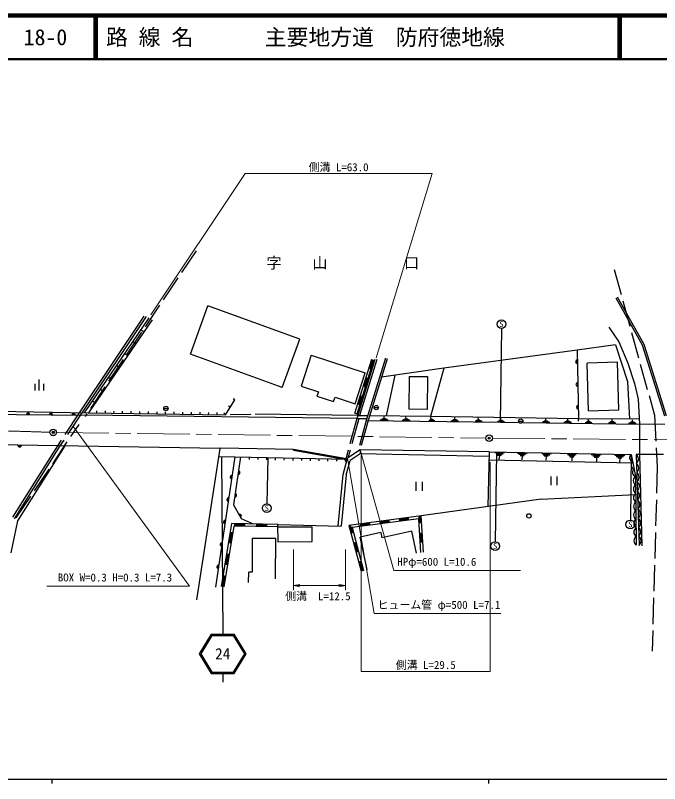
# Model space of a CAD drawing. Units: millimetres, scale not verified. Extents: x 40000 to 423008634, y 20000 to 333183309.
# Drawn here: x 159618 to 307173, y 204000 to 380000 of the extents above; entities that cross this region are included whole.
import ezdxf
from ezdxf.enums import TextEntityAlignment as Align

# ---------------------------------------------------------------- set-up
doc = ezdxf.new("R2010")
doc.units = ezdxf.units.MM
doc.header["$LTSCALE"] = 1000
doc.header["$PDMODE"] = 32
doc.header["$PDSIZE"] = 500
doc.linetypes.add('CHAIN', pattern=[18.5, 12, -1.5, 3.5, -1.5])
doc.linetypes.add('DASHED', pattern=[7.5, 6, -1.5])
for name, color, linetype, lineweight in [('M-BGD', 7, 'Continuous', 25), ('M-BGD-EXST', 7, 'Continuous', 25), ('M-BMK', 2, 'CHAIN', 13), ('M-BMK-SRVR', 3, 'Continuous', 25), ('M-STR-HTXT', 7, 'Continuous', 13), ('M-STR-STR1', 1, 'Continuous', 25), ('M-STR-STRC', 7, 'Continuous', 25), ('M-TTL', 2, 'Continuous', 140), ('M-TTL-BAND', 7, 'Continuous', 25), ('M-TTL-LINE', 7, 'Continuous', 50), ('M-TTL-TXT', 7, 'Continuous', 13)]:
    doc.layers.add(name, color=color, linetype=linetype, lineweight=lineweight)
doc.layers.add('M-BMK-HTXT', color=7, linetype='Continuous')
doc.layers.add('M-OTRS', color=6, linetype='Continuous')
doc.styles.add('ＭＳ ゴシック', font='')
doc.styles.get('ＭＳ ゴシック').set_extended_font_data('MS Gothic')

# ---------------------------------------------------------------- blocks, each defined once
blk = doc.blocks.new('open_arrow')
at = {"color": 0, "linetype": 'Continuous', "lineweight": -2}
blk.add_lwpolyline([(7.5, 1.25), (0, 0), (7.5, -1.25)], dxfattribs=at)

msp = doc.modelspace()

# ---------------------------------------------------------------- linework, layer by layer
at = {"layer": 'M-BGD', "linetype": 'DASHED'}
for p, q in [((200997, 326085), (175569, 288111)), ((296768, 321801), (305969, 288427)), ((174253, 288972), (169252, 281415)), ((174837, 288961), (169824, 281386)), ((208787, 288568), (213535, 288603)), ((237804, 287641), (235266, 278367)), ((238245, 287637), (235763, 278568)), ((237804, 287641), (240108, 287622)), ((238015, 288323), (240319, 288305)), ((239984, 287220), (238040, 280116)), ((240401, 287214), (238554, 280466)), ((305969, 288427), (306638, 276550)), ((159778, 264855), (174239, 286305)), ((238554, 280466), (235713, 278534)), ((238554, 279536), (236293, 277998)), ((306638, 276550), (305467, 234310))]:
    msp.add_line(p, q, dxfattribs=at)
at = {"layer": 'M-BGD'}
for p, q in [((297128, 315298), (303151, 304536)), ((297477, 315493), (303520, 304695)), ((199694, 302418), (203718, 313456)), ((224742, 305790), (203718, 313456)), ((189033, 311126), (174253, 288972)), ((189565, 311037), (174837, 288961)), ((175436, 288946), (190295, 310682)), ((190956, 310230), (176396, 288933)), ((295511, 308606), (297798, 305205)), ((188438, 307965), (189098, 307513)), ((186580, 305248), (187241, 304796)), ((220717, 294752), (224742, 305790)), ((297039, 304548), (288266, 303321)), ((297039, 304548), (299790, 296147)), ((297798, 305205), (299916, 300298)), ((303151, 304536), (308281, 288253)), ((303520, 304695), (308679, 288319)), ((288266, 303321), (257783, 299195)), ((288266, 303321), (288557, 287586)), ((184723, 302531), (185384, 302079)), ((220717, 294752), (199694, 302418)), ((227346, 302154), (225045, 295079)), ((227346, 302154), (239754, 298118)), ((237393, 288845), (241234, 301236)), ((241972, 301149), (237804, 287641)), ((237871, 288697), (241712, 301088)), ((242407, 301200), (238432, 288320)), ((244370, 301432), (239984, 287220)), ((244752, 301314), (240401, 287214)), ((240642, 299156), (241282, 301221)), ((240690, 299141), (241330, 301207)), ((240738, 299126), (241378, 301192)), ((240785, 299112), (241426, 301177)), ((240833, 299097), (241473, 301162)), ((240881, 299082), (241521, 301147)), ((240929, 299067), (241569, 301133)), ((240976, 299052), (241617, 301118)), ((241024, 299038), (241664, 301103)), ((182866, 299814), (183526, 299363)), ((297536, 300518), (290589, 300325)), ((290892, 289431), (290589, 300325)), ((297839, 289624), (297536, 300518)), ((299916, 300298), (301422, 295670)), ((237453, 291043), (239754, 298118)), ((257783, 299195), (243455, 297111)), ((246499, 297554), (244511, 288239)), ((257783, 299195), (254683, 288094)), ((181008, 297097), (181669, 296646)), ((239362, 295026), (240002, 297091)), ((239409, 295011), (240050, 297076)), ((239457, 294996), (240097, 297061)), ((239505, 294981), (240145, 297046)), ((239553, 294966), (240193, 297032)), ((239600, 294952), (240241, 297017)), ((239648, 294937), (240288, 297002)), ((239696, 294922), (240336, 296987)), ((239744, 294907), (240384, 296972)), ((249835, 297293), (249729, 289767)), ((249835, 297293), (254022, 297234)), ((254022, 297234), (253916, 289708)), ((299790, 296147), (300251, 287500)), ((179151, 294380), (179811, 293929)), ((225045, 295079), (229030, 293783)), ((301422, 295670), (302259, 292045)), ((209897, 291893), (209475, 292161)), ((229030, 293783), (228694, 292752)), ((228694, 292752), (232497, 291515)), ((232497, 291515), (232832, 292546)), ((232832, 292546), (237453, 291043)), ((238081, 290895), (238721, 292960)), ((238129, 290880), (238769, 292945)), ((238177, 290865), (238817, 292931)), ((238224, 290851), (238865, 292916)), ((238272, 290836), (238912, 292901)), ((238320, 290821), (238960, 292886)), ((238368, 290806), (239008, 292871)), ((238415, 290791), (239056, 292857)), ((238463, 290777), (239103, 292842)), ((177294, 291663), (177954, 291212)), ((207733, 288488), (209897, 291893)), ((208840, 290229), (208418, 290497)), ((302259, 292045), (302573, 286382)), ((151870, 289393), (176288, 288934)), ((176288, 288934), (207733, 288488)), ((178259, 288906), (178266, 289406)), ((180230, 288878), (180237, 289378)), ((182201, 288850), (182208, 289350)), ((184172, 288822), (184179, 289322)), ((186143, 288794), (186150, 289294)), ((188114, 288766), (188121, 289266)), ((190085, 288738), (190092, 289238)), ((192056, 288711), (192064, 289210)), ((194027, 288683), (194035, 289183)), ((195998, 288655), (196006, 289155)), ((197970, 288627), (197977, 289127)), ((199941, 288599), (199948, 289099)), ((201912, 288571), (201919, 289071)), ((203883, 288543), (203890, 289043)), ((205854, 288515), (205861, 289015)), ((207782, 288565), (207360, 288834)), ((237393, 288845), (237871, 288697)), ((253916, 289708), (249729, 289767)), ((290892, 289431), (297839, 289624)), ((237804, 287641), (175762, 288399)), ((238015, 288323), (214535, 288610)), ((239984, 287220), (270694, 286816)), ((254683, 288094), (240734, 288293)), ((245030, 287275), (243182, 287275)), ((244759, 287425), (243439, 287425)), ((244488, 287574), (243696, 287574)), ((244088, 287673), (244067, 288122)), ((250016, 287192), (248216, 287208)), ((249746, 287352), (248461, 287364)), ((249477, 287513), (248706, 287519)), ((249084, 287621), (249047, 288095)), ((255670, 287139), (254292, 287139)), ((255437, 287291), (254453, 287291)), ((255204, 287444), (254613, 287444)), ((288557, 287586), (254683, 288094)), ((254884, 287546), (254775, 288005)), ((261126, 287016), (259375, 287064)), ((260875, 287184), (259625, 287219)), ((260625, 287353), (259875, 287374)), ((260250, 287471), (260250, 287955)), ((266514, 286960), (264893, 286993)), ((266265, 287118), (265107, 287141)), ((266016, 287275), (265321, 287289)), ((265657, 287384), (265605, 287842)), ((271659, 286907), (270006, 286923)), ((271423, 287057), (270242, 287069)), ((271187, 287207), (270478, 287214)), ((270832, 287309), (270832, 287752)), ((281741, 286915), (280503, 286961)), ((281492, 287074), (280749, 287102)), ((281119, 287187), (281114, 287635)), ((286729, 286857), (285501, 286880)), ((286483, 287011), (285747, 287025)), ((286115, 287118), (286115, 287566)), ((288555, 287063), (288562, 287586)), ((302512, 287483), (288557, 287586)), ((291225, 286943), (290545, 286950)), ((290885, 287042), (290885, 287475)), ((296298, 286950), (296282, 287382)), ((300952, 286921), (300978, 287379)), ((270694, 286816), (274839, 286759)), ((275856, 286745), (302573, 286382)), ((281991, 286756), (280257, 286821)), ((286974, 286703), (285256, 286736)), ((291679, 286650), (290091, 286666)), ((291452, 286796), (290318, 286808)), ((297146, 286557), (295477, 286574)), ((296903, 286704), (295710, 286715)), ((296659, 286850), (295943, 286857)), ((301796, 286497), (300062, 286530)), ((301557, 286655), (300318, 286678)), ((301318, 286812), (300574, 286826)), ((206552, 280801), (152148, 281667)), ((169252, 281415), (158975, 265052)), ((169824, 281386), (159311, 264646)), ((170919, 281368), (160135, 264197)), ((201162, 246080), (206552, 280801)), ((206631, 280909), (223329, 280628)), ((223294, 280431), (223329, 280628)), ((223294, 280431), (235399, 278287)), ((223329, 280628), (235434, 278484)), ((268115, 279995), (238554, 280466)), ((238554, 280466), (238554, 279536)), ((268115, 279995), (267857, 267452)), ((268115, 279995), (300625, 279382)), ((209888, 278875), (205474, 248979)), ((206264, 278948), (235665, 278359)), ((211207, 278849), (209563, 267835)), ((213210, 278268), (213221, 278768)), ((215210, 278225), (215220, 278725)), ((217209, 278181), (217220, 278681)), ((219209, 278138), (219220, 278638)), ((221208, 278095), (221219, 278595)), ((223208, 278051), (223219, 278551)), ((225207, 278008), (225218, 278508)), ((227207, 277965), (227218, 278465)), ((229206, 277921), (229217, 278421)), ((231206, 277878), (231217, 278378)), ((233205, 277835), (233216, 278335)), ((234709, 274833), (235713, 278534)), ((235205, 277791), (235216, 278291)), ((235399, 278287), (235434, 278484)), ((268092, 278908), (238554, 279536)), ((301028, 277410), (268077, 278136)), ((269411, 279838), (271672, 279789)), ((269705, 279555), (271320, 279520)), ((269999, 279271), (270968, 279251)), ((270465, 279077), (270379, 278249)), ((274614, 279737), (276802, 279688)), ((274911, 279459), (276474, 279424)), ((275208, 279181), (276145, 279160)), ((275666, 278990), (275619, 278177)), ((280192, 279605), (282331, 279581)), ((280477, 279333), (282005, 279316)), ((280761, 279061), (281678, 279051)), ((281206, 278877), (281143, 278072)), ((286076, 279407), (288045, 279407)), ((286360, 279146), (287766, 279146)), ((286643, 278886), (287487, 278886)), ((287067, 278712), (287075, 277931)), ((291501, 279383), (293811, 279334)), ((291839, 279094), (293489, 279060)), ((292176, 278806), (293166, 278785)), ((292677, 278608), (292700, 277764)), ((296933, 279219), (299194, 279195)), ((297248, 278942), (298863, 278925)), ((297564, 278665), (298533, 278655)), ((298043, 278478), (298019, 277657)), ((300625, 279382), (301639, 274418)), ((301794, 279406), (302457, 258581)), ((302540, 279402), (301794, 279406)), ((302540, 279402), (303126, 258507)), ((235399, 274706), (236293, 277998)), ((233534, 263036), (234709, 274833)), ((235399, 274706), (234236, 263018)), ((301639, 274418), (301788, 258656)), ((280078, 269150), (301679, 270212)), ((209563, 267835), (211298, 264762)), ((280078, 269150), (252556, 265327)), ((160135, 264197), (158568, 256865)), ((211298, 264762), (214046, 263493)), ((252556, 265327), (235992, 263156)), ((252000, 264649), (236748, 262650)), ((245254, 264309), (243030, 264018)), ((245261, 264250), (243038, 263959)), ((245269, 264190), (243046, 263899)), ((245277, 264131), (243054, 263840)), ((245285, 264071), (243062, 263780)), ((245293, 264012), (243069, 263721)), ((249700, 264892), (247477, 264601)), ((249708, 264833), (247485, 264541)), ((249716, 264773), (247492, 264482)), ((249723, 264714), (247500, 264422)), ((249731, 264654), (247508, 264363)), ((249739, 264595), (247516, 264303)), ((249747, 264535), (247524, 264244)), ((249755, 264476), (247531, 264184)), ((249762, 264416), (247539, 264125)), ((252501, 265259), (251923, 265183)), ((252445, 265191), (251931, 265124)), ((252389, 265123), (251939, 265064)), ((252334, 265056), (251947, 265005)), ((252278, 264988), (251954, 264945)), ((252223, 264920), (251962, 264886)), ((252167, 264852), (251970, 264826)), ((252111, 264784), (251978, 264767)), ((252056, 264717), (251986, 264707)), ((252513, 256983), (252000, 264649)), ((252124, 263698), (252056, 264717)), ((252184, 263702), (252111, 264784)), ((252244, 263706), (252167, 264852)), ((252303, 263710), (252223, 264920)), ((252363, 263714), (252278, 264988)), ((252423, 263718), (252334, 265056)), ((252483, 263722), (252389, 265123)), ((252543, 263726), (252445, 265191)), ((252603, 263730), (252501, 265259)), ((253111, 257023), (252556, 265327)), ((209145, 263582), (206747, 249195)), ((209652, 262972), (207339, 249096)), ((219814, 263389), (209145, 263582)), ((219692, 262792), (209652, 262972)), ((212229, 262986), (209704, 263031)), ((212230, 263046), (209705, 263091)), ((212231, 263106), (209706, 263151)), ((212232, 263166), (209707, 263211)), ((212233, 263226), (209708, 263271)), ((212234, 263286), (209709, 263331)), ((212235, 263346), (209710, 263391)), ((212236, 263406), (209711, 263451)), ((212237, 263466), (209712, 263511)), ((217279, 262895), (214754, 262940)), ((217280, 262955), (214755, 263000)), ((217281, 263015), (214756, 263060)), ((217282, 263075), (214757, 263120)), ((217283, 263135), (214758, 263180)), ((217285, 263195), (214759, 263240)), ((217286, 263255), (214760, 263300)), ((217287, 263315), (214762, 263360)), ((217288, 263375), (214763, 263420)), ((219689, 263392), (219709, 259426)), ((219692, 262792), (227594, 262832)), ((219814, 263389), (234236, 263018)), ((227611, 259466), (227594, 262832)), ((235992, 263156), (238781, 252673)), ((236361, 263144), (236068, 263106)), ((236068, 263106), (236533, 261356)), ((236368, 263085), (236144, 263055)), ((236144, 263055), (236591, 261372)), ((236376, 263025), (236219, 263005)), ((236219, 263005), (236649, 261387)), ((236384, 262966), (236295, 262954)), ((236295, 262954), (236707, 261402)), ((236392, 262906), (236370, 262903)), ((236370, 262903), (236765, 261418)), ((236446, 262853), (236823, 261433)), ((236521, 262802), (236881, 261449)), ((236597, 262752), (236939, 261464)), ((236672, 262701), (236997, 261480)), ((236748, 262650), (239360, 252827)), ((240807, 263727), (238584, 263435)), ((240815, 263667), (238592, 263376)), ((240823, 263608), (238599, 263317)), ((240830, 263548), (238607, 263257)), ((240838, 263489), (238615, 263198)), ((240846, 263429), (238623, 263138)), ((240854, 263370), (238631, 263079)), ((240862, 263310), (238638, 263019)), ((240869, 263251), (238646, 262960)), ((245300, 263953), (243077, 263661)), ((245308, 263893), (243085, 263602)), ((245316, 263834), (243093, 263542)), ((208882, 261641), (208467, 259150)), ((208942, 261631), (208526, 259140)), ((209001, 261622), (208586, 259130)), ((209060, 261612), (208645, 259120)), ((209119, 261602), (208704, 259111)), ((209178, 261592), (208763, 259101)), ((209237, 261582), (208822, 259091)), ((209297, 261572), (208881, 259081)), ((209356, 261562), (208941, 259071)), ((243322, 261497), (238584, 260470)), ((243322, 261497), (243577, 260324)), ((250416, 261807), (243577, 260324)), ((251510, 256759), (250416, 261807)), ((252423, 259224), (252273, 261461)), ((252483, 259228), (252333, 261465)), ((252543, 259232), (252393, 261469)), ((252603, 259236), (252453, 261473)), ((252662, 259240), (252513, 261477)), ((252722, 259244), (252573, 261481)), ((252782, 259248), (252633, 261485)), ((252842, 259252), (252692, 261489)), ((252902, 259256), (252752, 261493)), ((213869, 260192), (213828, 252471)), ((219274, 260163), (213869, 260192)), ((219225, 250930), (219274, 260163)), ((219709, 259426), (227611, 259466)), ((237110, 259189), (237686, 257022)), ((237168, 259205), (237744, 257038)), ((237226, 259220), (237802, 257053)), ((237284, 259236), (237860, 257069)), ((237342, 259251), (237918, 257084)), ((237400, 259266), (237976, 257100)), ((237458, 259282), (238034, 257115)), ((237515, 259297), (238092, 257130)), ((237573, 259313), (238150, 257146)), ((240196, 253038), (238584, 260470)), ((208052, 256659), (207637, 254168)), ((208111, 256649), (207696, 254158)), ((208170, 256639), (207755, 254148)), ((208229, 256629), (207814, 254138)), ((208289, 256619), (207873, 254128)), ((208348, 256609), (207933, 254118)), ((208407, 256600), (207992, 254108)), ((208466, 256590), (208051, 254099)), ((208525, 256580), (208110, 254089)), ((238262, 254856), (238839, 252689)), ((238320, 254871), (238897, 252704)), ((238378, 254886), (238954, 252719)), ((238436, 254902), (239012, 252735)), ((238494, 254917), (239070, 252750)), ((238552, 254933), (239128, 252766)), ((238610, 254948), (239186, 252781)), ((238668, 254963), (239244, 252797)), ((238726, 254979), (239302, 252812)), ((213043, 250064), (213056, 252475)), ((213828, 252471), (213056, 252475)), ((207222, 251676), (206806, 249185)), ((207281, 251666), (206866, 249175)), ((207340, 251657), (206925, 249165)), ((207399, 251647), (206984, 249156)), ((207458, 251637), (207043, 249146)), ((207517, 251627), (207102, 249136)), ((207577, 251617), (207161, 249126)), ((207636, 251607), (207221, 249116)), ((207695, 251597), (207280, 249106))]:
    msp.add_line(p, q, dxfattribs=at)
msp.add_lwpolyline([(118150, 288513), (136651, 288451), (151863, 288604), (175762, 288399)], dxfattribs=at)
for centre, radius, start, end in [((288315, 300653), 400, 91.06091, 271.06091), ((288315, 300653), 200, 91.06091, 271.06091), ((288412, 295454), 400, 91.06091, 271.06091), ((288412, 295454), 200, 91.06091, 271.06091), ((288508, 290254), 400, 91.06091, 271.06091), ((288508, 290254), 200, 91.06091, 271.06091), ((162556, 288512), 400, 359.50855, 179.50855), ((162556, 288512), 200, 359.50855, 179.50855), ((167755, 288468), 400, 359.50855, 179.50855), ((167755, 288468), 200, 359.50855, 179.50855), ((172955, 288423), 400, 359.50855, 179.50855), ((172955, 288423), 200, 359.50855, 179.50855), ((160616, 281533), 400, 179.08717, 359.08717), ((160616, 281533), 200, 179.08717, 359.08717), ((301248, 278648), 963, 130.2928, 252.80501), ((300992, 278338), 1335, 310.54552, 53.1029), ((301586, 276993), 963, 130.2928, 252.80501), ((301058, 276255), 1335, 310.54552, 53.1029), ((209200, 274216), 400, 81.60132, 261.60132), ((210669, 275243), 400, 261.51222, 81.51222), ((210669, 275243), 200, 261.51222, 81.51222), ((301924, 275338), 963, 130.2928, 252.80501), ((301125, 274173), 1335, 310.54552, 53.1029), ((209200, 274216), 200, 81.60132, 261.60132), ((302369, 273439), 1221, 126.7226, 234.35842), ((301191, 272091), 1335, 310.54552, 53.1029), ((302388, 271469), 1221, 126.7226, 234.35842), ((301257, 270008), 1335, 310.54552, 53.1029), ((208440, 269071), 400, 81.60132, 261.60132), ((209901, 270100), 400, 261.51222, 81.51222), ((209901, 270100), 200, 261.51222, 81.51222), ((302406, 269499), 1221, 126.7226, 234.35842), ((208440, 269071), 200, 81.60132, 261.60132), ((302425, 267529), 1221, 126.7226, 234.35842), ((301324, 267926), 1335, 310.54552, 53.1029), ((302443, 265558), 1221, 126.7226, 234.35842), ((301390, 265843), 1335, 310.54552, 53.1029), ((207681, 263927), 400, 81.60132, 261.60132), ((207681, 263927), 200, 81.60132, 261.60132), ((210994, 265301), 400, 299.44543, 119.44543), ((210994, 265301), 200, 299.44543, 119.44543), ((302462, 263588), 1221, 126.7226, 234.35842), ((301456, 263761), 1335, 310.54552, 53.1029), ((302481, 261618), 1221, 126.7226, 234.35842), ((301523, 261678), 1335, 310.54552, 53.1029), ((302499, 259648), 1221, 126.7226, 234.35842), ((301589, 259596), 1335, 310.54552, 53.1029), ((206921, 258783), 400, 81.60132, 261.60132), ((206921, 258783), 200, 81.60132, 261.60132), ((206162, 253639), 400, 81.60132, 261.60132), ((206162, 253639), 200, 81.60132, 261.60132)]:
    msp.add_arc(centre, radius, start, end, dxfattribs=at)
at = {"layer": 'M-BGD-EXST'}
for p, q in [((270935, 308269), (270650, 286816)), ((165045, 294064), (165045, 296564)), ((164045, 295564), (164045, 294064)), ((166045, 295564), (166045, 294064)), ((193588, 289933), (194588, 289933)), ((241766, 290156), (242766, 290156)), ((274851, 287071), (275851, 287071)), ((217432, 278724), (217210, 268122)), ((269844, 279828), (269522, 259428)), ((300625, 279382), (300464, 264391)), ((251367, 273103), (251367, 271103)), ((252867, 271103), (252867, 273103)), ((282232, 274358), (282232, 272358)), ((283732, 272358), (283732, 274358))]:
    msp.add_line(p, q, dxfattribs=at)
for centre, radius in [((270949, 309269), 1000), ((194088, 289933), 500), ((242266, 290156), 500), ((275351, 287071), 500), ((217189, 267122), 1000), ((277229, 265342), 500), ((300454, 263391), 1000), ((269506, 258428), 1000)]:
    msp.add_circle(centre, radius, dxfattribs=at)
at = {"layer": 'M-BMK'}
for p, q in [((169043, 284456), (267389, 283156)), ((268889, 283139), (366913, 282280))]:
    msp.add_line(p, q, dxfattribs=at)
msp.add_arc((109856, -1426093), 1711556, 88.06847, 91.37838, dxfattribs=at)
at = {"layer": 'M-BMK-SRVR'}
for centre in [(168293, 284466), (268139, 283146)]:
    msp.add_circle(centre, 750, dxfattribs=at)
at = {"layer": 'M-OTRS'}
for p in [(168293, 284466), (268139, 283146)]:
    msp.add_point(p, dxfattribs=at)
at = {"layer": 'M-STR-HTXT'}
for p, q in [((190634, 311429), (212228, 343748)), ((255078, 343748), (212228, 343748)), ((242263, 301508), (255078, 343748)), ((172939, 285769), (199537, 249258)), ((238554, 280466), (246335, 252855)), ((235713, 278534), (241819, 242985)), ((238842, 279154), (238842, 229721)), ((268368, 277648), (268368, 229721)), ((223294, 257619), (223294, 248356)), ((235205, 257619), (235205, 248356)), ((246335, 252855), (275335, 252855)), ((199537, 249258), (166787, 249258)), ((223294, 249356), (235205, 249356)), ((241819, 242985), (270819, 242985)), ((238842, 229721), (268368, 229721))]:
    msp.add_line(p, q, dxfattribs=at)
at = {"layer": 'M-STR-STR1'}
for p, q in [((302573, 286382), (302540, 279402)), ((308328, 286282), (302573, 286382)), ((308093, 279372), (302540, 279402))]:
    msp.add_line(p, q, dxfattribs=at)
at = {"layer": 'M-STR-STRC'}
for p, q in [((206844, 278936), (207113, 238254)), ((204477, 238254), (201713, 233754)), ((204645, 237954), (202065, 233754)), ((204477, 238254), (209749, 238254)), ((204645, 237954), (209581, 237954)), ((212161, 233754), (209581, 237954)), ((212513, 233754), (209749, 238254)), ((201713, 233754), (204477, 229254)), ((202065, 233754), (204645, 229554)), ((209581, 229554), (212161, 233754)), ((209749, 229254), (212513, 233754)), ((204477, 229254), (209749, 229254)), ((204645, 229554), (209581, 229554)), ((207113, 229254), (207113, 227254))]:
    msp.add_line(p, q, dxfattribs=at)
at = {"layer": 'M-TTL'}
msp.add_line((680000, 380000), (40000, 380000), dxfattribs=at)
at = {"layer": 'M-TTL-BAND'}
for p, q in [((40000, 205000), (579000, 205000)), ((168000, 205000), (168000, 204000)), ((268000, 205000), (268000, 204000))]:
    msp.add_line(p, q, dxfattribs=at)
at = {"layer": 'M-TTL-LINE'}
for p, q in [((177750, 380000), (177750, 370000)), ((178250, 380000), (178250, 370000)), ((297750, 380000), (297750, 370000)), ((298250, 380000), (298250, 370000)), ((40000, 370000), (680000, 370000))]:
    msp.add_line(p, q, dxfattribs=at)

# ---------------------------------------------------------------- block references
at = {"layer": 'M-STR-HTXT', "xscale": 200, "yscale": 200}
msp.add_blockref('open_arrow', (223294, 249356), dxfattribs=at)
at = {"layer": 'M-STR-HTXT', "xscale": 200, "yscale": 200, "rotation": 180}
msp.add_blockref('open_arrow', (235205, 249356), dxfattribs=at)

# ---------------------------------------------------------------- texts
at = {"layer": 'M-BGD-EXST', "style": 'ＭＳ ゴシック', "width": 1.1}
for p in [(270949, 309269), (217189, 267122), (300454, 263391), (269506, 258428)]:
    msp.add_text('S', height=1320, dxfattribs=at).set_placement(p, align=Align.MIDDLE_CENTER)
at = {"layer": 'M-BMK-HTXT', "style": 'ＭＳ ゴシック'}
msp.add_text('字\u3000\u3000山\u3000\u3000\u3000\u3000\u3000口', height=2566, dxfattribs=at).set_placement((234608, 321244), align=Align.BOTTOM_CENTER)
at = {"layer": 'M-STR-HTXT', "style": 'ＭＳ ゴシック'}
for s, p in [('側溝 L=63.0', (233652, 343748)), ('側溝\u3000L=12.5', (228923, 245463)), ('側溝 L=29.5', (253605, 229721))]:
    msp.add_text(s, height=1833, dxfattribs=at).set_placement(p, align=Align.BOTTOM_CENTER)
for s, p in [('HPφ=600 L=10.6', (247085, 253355)), ('ヒューム管 φ=500 L=7.1', (242569, 243485))]:
    msp.add_text(s, height=1833, dxfattribs=at).set_placement(p, align=Align.BOTTOM_LEFT)
msp.add_text('BOX W=0.3 H=0.3 L=7.3', height=1833, dxfattribs=at).set_placement((195522, 249758), align=Align.BOTTOM_RIGHT)
at = {"layer": 'M-STR-STRC', "style": 'ＭＳ ゴシック'}
msp.add_text('24', height=2566, dxfattribs=at).set_placement((207113, 233754), align=Align.MIDDLE_CENTER)
at = {"layer": 'M-TTL-TXT', "style": 'ＭＳ ゴシック'}
for s, p in [('18-0', (161521, 375000)), ('路 線 名', (180380, 375000)), ('主要地方道\u3000防府徳地線', (216734, 375000))]:
    msp.add_text(s, height=3666, dxfattribs=at).set_placement(p, align=Align.MIDDLE_LEFT)

doc.saveas('drawing.dxf')
